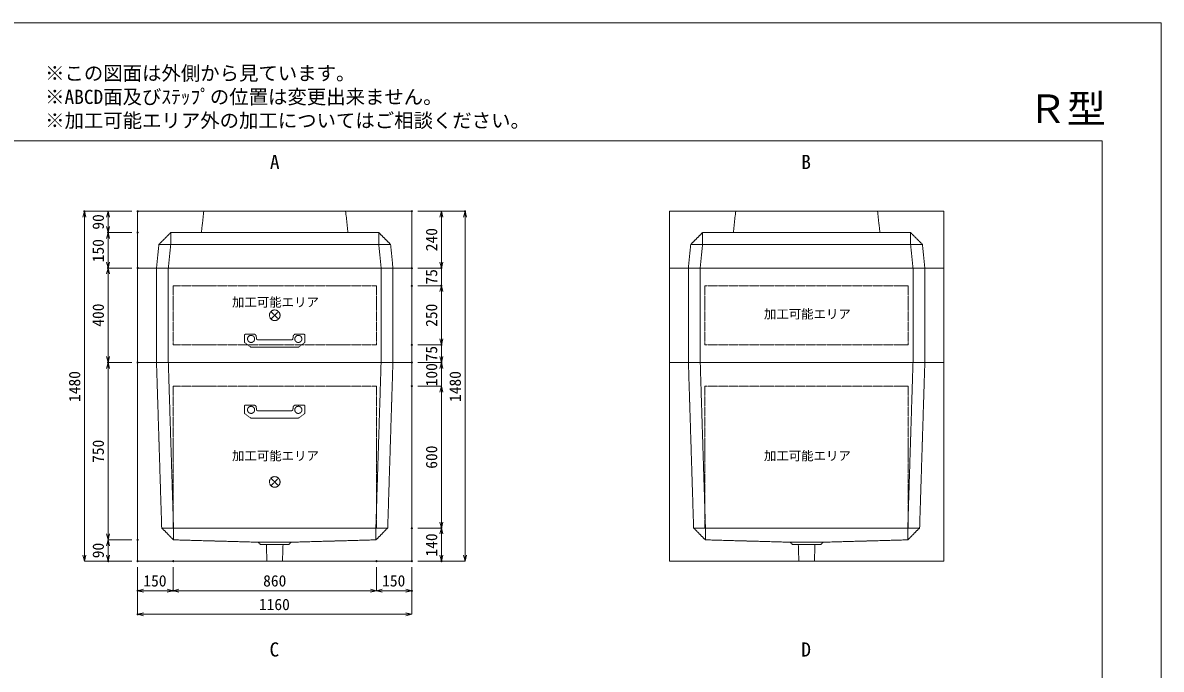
# Model space of a CAD drawing. Units: millimetres, scale not verified. Extents: x -3712 to 3712, y -2625 to 2625.
# Drawn here: x -1103 to 3712, y -110 to 2625 of the extents above; entities that cross this region are included whole.
import ezdxf
from ezdxf.enums import TextEntityAlignment as Align

# ---------------------------------------------------------------- set-up
doc = ezdxf.new("R2010")
doc.units = ezdxf.units.MM
doc.header["$LTSCALE"] = 10
doc.header["$PDMODE"] = 32
doc.header["$PDSIZE"] = 5
doc.linetypes.add('LONG_DASHED1', pattern=[7, 6, -1])
doc.linetypes.add('LONG_DOUBLE_CHAIN', pattern=[21.8, 18, -1, 0.6, -0.6, 0.6, -1])
for name, color, linetype, lineweight in [('0-0_D-TTL', 7, 'Continuous', 9), ('0-1_Defpoints', 7, 'Continuous', 9), ('0-3_D-TTL-TXT', 7, 'Continuous', 9), ('0-4_D-STR-TXT', 7, 'Continuous', 9), ('0-5_D-STR-DIM', 3, 'Continuous', 9), ('0-6_0', 7, 'Continuous', 9), ('0-7_D-STR-STR3', 2, 'LONG_DASHED1', 9), ('0-8_D-STR', 7, 'LONG_DASHED1', 9), ('0-A_D-STR-STR5', 1, 'LONG_DOUBLE_CHAIN', 9)]:
    doc.layers.add(name, color=color, linetype=linetype, lineweight=lineweight)
doc.styles.add('ＭＳ ゴシック', font='')
doc.styles.get('ＭＳ ゴシック').set_extended_font_data('MS Gothic')

# ---------------------------------------------------------------- blocks, each defined once
blk = doc.blocks.new('A$C4DE05FD1')
at = {"layer": '0-0_D-TTL', "color": 134}
for p, q in [((2000, 38000), (57400, 38000)), ((57400, 38000), (57400, 2000))]:
    blk.add_line(p, q, dxfattribs=at)
at = {"layer": '0-1_Defpoints', "color": 134}
for p, q in [((0, 42000), (59400, 42000)), ((59400, 42000), (59400, 0))]:
    blk.add_line(p, q, dxfattribs=at)
at = {"layer": '0-3_D-TTL-TXT', "style": 'ＭＳ ゴシック'}
for s, p in [('※この図面は外側から見ています。', (21630.46, 39907.83)), ('※ABCD面及びｽﾃｯﾌﾟの位置は変更出来ません。', (21630.46, 39107.83)), ('※加工可能エリア外の加工についてはご相談ください。', (21630.46, 38307.83))]:
    blk.add_text(s, height=481.1, dxfattribs=at).set_placement(p, align=Align.BOTTOM_LEFT)
blk = doc.blocks.new('_Open30')
at = {"layer": '0-6_0'}
blk.add_line((0, 0), (-10, 0), dxfattribs=at)
blk.add_lwpolyline([(-10, 2.679), (0, 0), (-10, -2.679)], dxfattribs=at)
blk = doc.blocks.new('A$C31CA379A')
at = {"layer": '0-4_D-STR-TXT', "style": 'ＭＳ ゴシック'}
for s, p in [('A', (-162.94, -1095.26)), ('B', (17819.31, -1095.26)), ('C', (-175.69, -17595.27)), ('D', (17819.31, -17595.27))]:
    blk.add_text(s, height=481.1, dxfattribs=at).set_placement(p, align=Align.BOTTOM_LEFT)
blk = doc.blocks.new('A$C2F2F3E0C')
at = {"layer": '0-8_D-STR', "linetype": 'Continuous'}
for p, q in [((-5800, 2400), (5800, 2400)), ((-5800, 0), (-5800, 2400)), ((5800, 2400), (5800, 0)), ((-5800, 0), (5800, 0))]:
    blk.add_line(p, q, dxfattribs=at)
at = {"layer": '0-8_D-STR'}
for p, q in [((-3000, 2400), (-3100, 1500)), ((3000, 2400), (3100, 1500)), ((-4900, 1000), (-4400, 1500)), ((4400, 1500), (-4400, 1500)), ((-4400, 1000), (-4400, 1500)), ((4900, 1000), (4400, 1500)), ((4400, 1000), (4400, 1500)), ((-4900, 1000), (-5000, 0)), ((4900, 1000), (-4900, 1000)), ((-4400, 1000), (-4500, 0)), ((4400, 1000), (4500, 0)), ((4900, 1000), (5000, 0))]:
    blk.add_line(p, q, dxfattribs=at)
blk = doc.blocks.new('A$C27844A11')
at = {"layer": '0-7_D-STR-STR3'}
for p, q in [((-1280, 500), (-1280, 226.8)), ((-1230, 550), (-879.2, 550)), ((1230, 550), (879.2, 550)), ((1280, 500), (1280, 226.8)), ((-1257.7, 185.2), (-1030.2, 16.8)), ((974.7, 0), (-974.7, 0)), ((-779.6, 458.7), (-771, 360.6)), ((721.2, 315), (-721.2, 315)), ((779.6, 458.7), (771, 360.6)), ((1257.7, 185.2), (1030.2, 16.8))]:
    blk.add_line(p, q, dxfattribs=at)
for centre in [(-1000, 350), (1000, 350)]:
    blk.add_circle(centre, 150, dxfattribs=at)
for centre, radius, start, end in [((-1230, 500), 50, 90, 180), ((-879.2, 450), 100, 5, 90), ((879.2, 450), 100, 90, 175), ((1230, 500), 50, 0, 90), ((-1230, 226.8), 50, 180, 236.30993), ((-974.7, 100), 100, 236.30993, 270), ((-721.2, 365), 50, 185, 270), ((721.2, 365), 50, 270, 355), ((974.7, 100), 100, 270, 303.69007), ((1230, 226.8), 50, 303.69007, 0)]:
    blk.add_arc(centre, radius, start, end, dxfattribs=at)
blk = doc.blocks.new('A$C46B461BA')
at = {"layer": '0-8_D-STR', "linetype": 'Continuous'}
for p, q in [((-5800, -4000), (-5800, 0)), ((5800, -4000), (-5800, -4000))]:
    blk.add_line(p, q, dxfattribs=at)
at = {"layer": '0-8_D-STR'}
for p, q in [((-5000, 0), (-5000, -4000)), ((-4500, 0), (-4500, -4000)), ((4500, 0), (4500, -4000)), ((5000, 0), (5000, -4000))]:
    blk.add_line(p, q, dxfattribs=at)
at = {"layer": '0-8_D-STR', "linetype": 'Continuous'}
blk.add_lwpolyline([(5800, -4000), (5800, 0), (-5800, 0)], dxfattribs=at)
at = {"layer": '0-A_D-STR-STR5'}
for p, q in [((4300, -750), (4300, -3250)), ((4300, -3250), (-4300, -3250))]:
    blk.add_line(p, q, dxfattribs=at)
blk.add_lwpolyline([(4300, -750), (-4300, -750), (-4300, -3250)], dxfattribs=at)
blk = doc.blocks.new('A$C2F1459DB')
at = {"layer": '0-8_D-STR', "linetype": 'Continuous'}
for p, q in [((-5800, 0), (5800, 0)), ((-5800, -8400), (-5800, 0)), ((5800, -8400), (5800, 0)), ((-5800, -8400), (5800, -8400))]:
    blk.add_line(p, q, dxfattribs=at)
at = {"layer": '0-8_D-STR'}
for p, q in [((-5000, 0), (-4780, -7000)), ((-4500, 0), (-4280, -7000)), ((4500, 0), (4280, -7000)), ((5000, 0), (4780, -7000)), ((-4280, -7500), (-4780, -7000)), ((-4780, -7000), (4780, -7000)), ((-4280, -7500), (-4280, -7000)), ((4280, -7500), (4780, -7000)), ((4280, -7500), (4280, -7000)), ((-4280, -7500), (-700, -7600)), ((-600, -7690), (-700, -7600)), ((700, -7600), (-700, -7600)), ((600, -7690), (-600, -7690)), ((-329.8, -8400), (-352.5, -7690)), ((329.8, -8400), (352.5, -7690)), ((600, -7690), (700, -7600)), ((4280, -7500), (700, -7600))]:
    blk.add_line(p, q, dxfattribs=at)
at = {"layer": '0-A_D-STR-STR5'}
for p, q in [((4300, -1000), (4300, -7000)), ((4300, -7000), (-4300, -7000))]:
    blk.add_line(p, q, dxfattribs=at)
blk.add_lwpolyline([(4300, -1000), (-4300, -1000), (-4300, -7000)], dxfattribs=at)
blk = doc.blocks.new('A$C1C640AAB')
at = {"layer": '0-A_D-STR-STR5'}
for p, q in [((-159.1, -159.1), (159.1, 159.1)), ((-159.1, 159.1), (159.1, -159.1))]:
    blk.add_line(p, q, dxfattribs=at)
blk.add_circle((0, 0), 225, dxfattribs=at)
blk = doc.blocks.new('A$Cf6d67e5a')
at = {"layer": '0-8_D-STR'}
blk.add_blockref('A$C46B461BA', (0, 0), dxfattribs=at)
at = {"layer": '0-A_D-STR-STR5'}
blk.add_blockref('A$C1C640AAB', (0, -2000), dxfattribs=at)
blk = doc.blocks.new('A$C596da7e2')
at = {"layer": '0-8_D-STR'}
blk.add_blockref('A$C2F1459DB', (0, 0), dxfattribs=at)
at = {"layer": '0-A_D-STR-STR5'}
blk.add_blockref('A$C1C640AAB', (0, -5050), dxfattribs=at)

msp = doc.modelspace()

# ---------------------------------------------------------------- linework, layer by layer
at = {"layer": '0-1_Defpoints'}
for p in [(-842.5, 1827.5), (-617.5, 1827.5), (-617.5, 1827.5), (542.5, 1827.5), (767.5, 1827.5), (-742.5, 1737.5), (-617.5, 1737.5), (-742.5, 1587.5), (-742.5, 1587.5), (-617.5, 1587.5), (-617.5, 1587.5), (542.5, 1587.5), (542.5, 1587.5), (667.5, 1587.5), (542.5, 1512.5), (542.5, 1512.5), (667.5, 1512.5), (542.5, 1262.5), (667.5, 1262.5), (-742.5, 1187.5), (-617.5, 1187.5), (-617.5, 1187.5), (542.5, 1187.5), (542.5, 1187.5), (667.5, 1187.5), (542.5, 1087.5), (542.5, 487.5), (667.5, 487.5), (-617.5, 437.5), (-742.5, 347.5), (-617.5, 347.5), (-617.5, 347.5), (-467.5, 347.5), (392.5, 347.5), (392.5, 347.5), (542.5, 347.5), (542.5, 347.5), (542.5, 347.5), (667.5, 347.5), (-617.5, 222.5), (-467.5, 222.5), (542.5, 222.5), (-617.5, 122.5)]:
    msp.add_point(p, dxfattribs=at)
at = {"layer": '0-5_D-STR-DIM'}
for p, q in [((-642.5, 1827.5), (-842.5, 1827.5)), ((-842.5, 372.5), (-842.5, 1802.5)), ((-642.5, 1827.5), (-742.5, 1827.5)), ((-742.5, 1802.5), (-742.5, 1762.5)), ((567.5, 1827.5), (667.5, 1827.5)), ((567.5, 1827.5), (767.5, 1827.5)), ((667.5, 1802.5), (667.5, 1612.5)), ((767.5, 372.5), (767.5, 1802.5)), ((-642.5, 1737.5), (-742.5, 1737.5)), ((-642.5, 1737.5), (-742.5, 1737.5)), ((-742.5, 1712.5), (-742.5, 1612.5)), ((667.5, 1612.5), (667.5, 1637.5)), ((-642.5, 1587.5), (-742.5, 1587.5)), ((-642.5, 1587.5), (-742.5, 1587.5)), ((-742.5, 1212.5), (-742.5, 1562.5)), ((567.5, 1587.5), (667.5, 1587.5)), ((567.5, 1587.5), (667.5, 1587.5)), ((667.5, 1512.5), (667.5, 1587.5)), ((567.5, 1512.5), (667.5, 1512.5)), ((567.5, 1512.5), (667.5, 1512.5)), ((667.5, 1487.5), (667.5, 1462.5)), ((667.5, 1287.5), (667.5, 1487.5)), ((667.5, 1287.5), (667.5, 1312.5)), ((567.5, 1262.5), (667.5, 1262.5)), ((567.5, 1262.5), (667.5, 1262.5)), ((667.5, 1187.5), (667.5, 1262.5)), ((667.5, 1212.5), (667.5, 1237.5)), ((-642.5, 1187.5), (-742.5, 1187.5)), ((-642.5, 1187.5), (-742.5, 1187.5)), ((-742.5, 462.5), (-742.5, 1162.5)), ((567.5, 1187.5), (667.5, 1187.5)), ((567.5, 1187.5), (667.5, 1187.5)), ((667.5, 1087.5), (667.5, 1187.5)), ((667.5, 1162.5), (667.5, 1137.5)), ((567.5, 1087.5), (667.5, 1087.5)), ((567.5, 1087.5), (667.5, 1087.5)), ((667.5, 1062.5), (667.5, 1037.5)), ((667.5, 1062.5), (667.5, 512.5)), ((567.5, 487.5), (667.5, 487.5)), ((567.5, 487.5), (667.5, 487.5)), ((-642.5, 437.5), (-742.5, 437.5)), ((-642.5, 437.5), (-742.5, 437.5)), ((667.5, 462.5), (667.5, 372.5)), ((-742.5, 412.5), (-742.5, 372.5)), ((-642.5, 347.5), (-842.5, 347.5)), ((-642.5, 347.5), (-742.5, 347.5)), ((567.5, 347.5), (667.5, 347.5)), ((567.5, 347.5), (767.5, 347.5)), ((-617.5, 322.5), (-617.5, 122.5)), ((-617.5, 322.5), (-617.5, 222.5)), ((-467.5, 322.5), (-467.5, 222.5)), ((-467.5, 322.5), (-467.5, 222.5)), ((392.5, 322.5), (392.5, 222.5)), ((392.5, 322.5), (392.5, 222.5)), ((542.5, 322.5), (542.5, 222.5)), ((542.5, 322.5), (542.5, 122.5)), ((-492.5, 222.5), (-592.5, 222.5)), ((367.5, 222.5), (-442.5, 222.5)), ((417.5, 222.5), (517.5, 222.5)), ((517.5, 122.5), (-592.5, 122.5))]:
    msp.add_line(p, q, dxfattribs=at)

# ---------------------------------------------------------------- block references
at = {"layer": '0-0_D-TTL', "xscale": 0.125, "yscale": 0.125}
msp.add_blockref('A$C4DE05FD1', (-3712.5, -2625), dxfattribs=at)
at = {"layer": '0-4_D-STR-TXT', "xscale": 0.125, "yscale": 0.125}
msp.add_blockref('A$C31CA379A', (-37.5, 2125), dxfattribs=at)
at = {"layer": '0-5_D-STR-DIM', "xscale": 2.5, "yscale": 2.5}
for p, rotation in [((-842.5, 1827.5), 90), ((-742.5, 1827.5), 90), ((667.5, 1827.5), 90), ((767.5, 1827.5), 90), ((-742.5, 1737.5), 270), ((-742.5, 1737.5), 90), ((-742.5, 1587.5), 270), ((667.5, 1587.5), 270), ((667.5, 1587.5), 270), ((-742.5, 1587.5), 90), ((667.5, 1512.5), 90), ((667.5, 1512.5), 90), ((667.5, 1262.5), 270), ((667.5, 1262.5), 270), ((-742.5, 1187.5), 270), ((667.5, 1187.5), 270), ((-742.5, 1187.5), 90), ((667.5, 1187.5), 90), ((667.5, 1087.5), 90), ((667.5, 1087.5), 90), ((667.5, 487.5), 270), ((667.5, 487.5), 90), ((-742.5, 437.5), 270), ((-742.5, 437.5), 90), ((-842.5, 347.5), 270), ((-742.5, 347.5), 270), ((667.5, 347.5), 270), ((767.5, 347.5), 270), ((-617.5, 222.5), 180), ((-467.5, 222.5), 180), ((392.5, 222.5), 180), ((-617.5, 122.5), 180)]:
    msp.add_blockref('_Open30', p, dxfattribs=dict(at, rotation=rotation))
for p in [(-467.5, 222.5), (392.5, 222.5), (542.5, 222.5), (542.5, 122.5)]:
    msp.add_blockref('_Open30', p, dxfattribs=at)
at = {"layer": '0-7_D-STR-STR3', "xscale": 0.1, "yscale": 0.1}
for p in [(-37.5, 1252.5), (-37.5, 952.5)]:
    msp.add_blockref('A$C27844A11', p, dxfattribs=at)
at = {"layer": '0-8_D-STR', "xscale": 0.1, "yscale": 0.1}
for name, p in [('A$C2F2F3E0C', (-37.5, 1587.5)), ('A$C2F2F3E0C', (2212.5, 1587.5)), ('A$Cf6d67e5a', (-37.5, 1587.5)), ('A$C46B461BA', (2212.5, 1587.5)), ('A$C596da7e2', (-37.5, 1187.5)), ('A$C2F1459DB', (2212.5, 1187.5))]:
    msp.add_blockref(name, p, dxfattribs=at)

# ---------------------------------------------------------------- texts
at = {"layer": '0-3_D-TTL-TXT', "style": 'ＭＳ ゴシック'}
msp.add_text('Ｒ型', height=120.3, dxfattribs=at).set_placement((3149.52, 2165.46), align=Align.BOTTOM_LEFT)
at = {"layer": '0-5_D-STR-DIM', "style": 'ＭＳ ゴシック'}
for s, p in [('90', (-745.75, 1749.63)), ('240', (664.25, 1658.5)), ('150', (-745.75, 1611.85)), ('75', (664.25, 1517.4)), ('400', (-745.75, 1339)), ('250', (664.25, 1338.5)), ('75', (664.25, 1192.4)), ('100', (664.25, 1086.85)), ('1480', (-845.75, 1020.6)), ('1480', (764.25, 1020.6)), ('750', (-745.75, 763)), ('600', (664.25, 738.25)), ('140', (664.25, 366.85)), ('90', (-745.75, 359.63))]:
    msp.add_text(s, height=48.09, rotation=90, dxfattribs=at).set_placement(p, align=Align.BOTTOM_LEFT)
for s, p in [('150', (-593.15, 225.75)), ('860', (-86.38, 225.75)), ('150', (416.85, 225.75)), ('1160', (-104.4, 125.75))]:
    msp.add_text(s, height=48.09, dxfattribs=at).set_placement(p, align=Align.BOTTOM_LEFT)
at = {"layer": '0-A_D-STR-STR5', "style": 'ＭＳ ゴシック'}
for p in [(-217.98, 1412.25), (2032.02, 1362.25), (-217.98, 762.25), (2032.02, 762.25)]:
    msp.add_text('加工可能エリア', height=38.49, dxfattribs=at).set_placement(p, align=Align.BOTTOM_LEFT)

doc.saveas('drawing.dxf')
